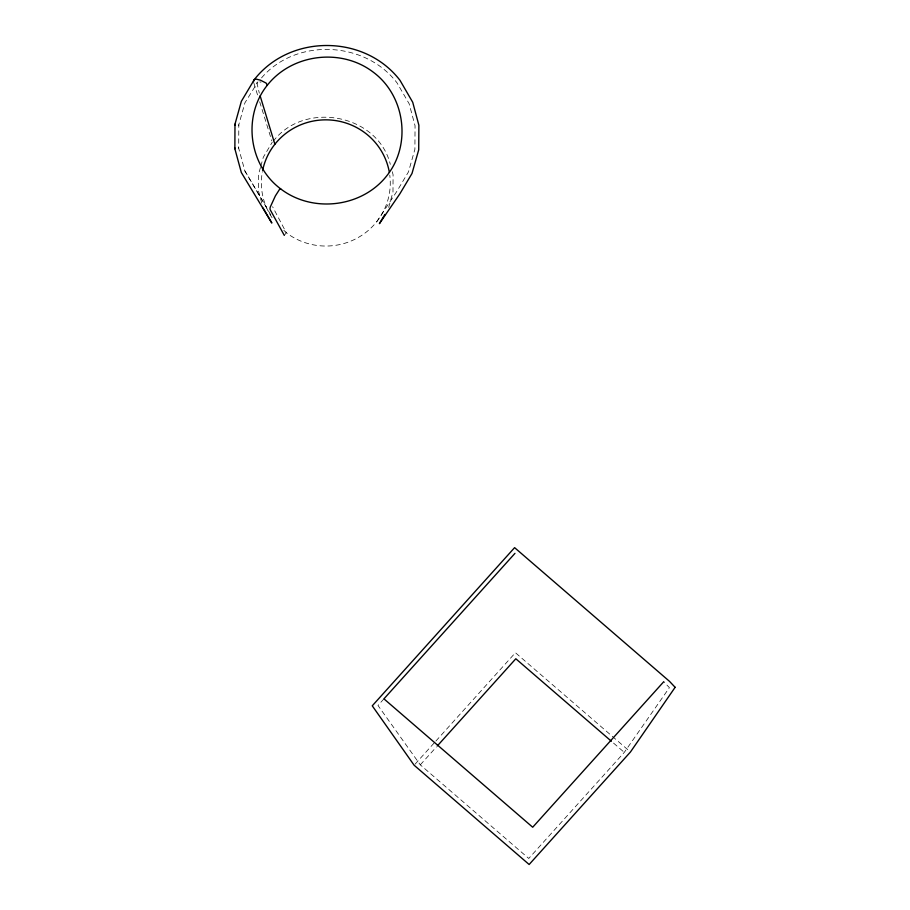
<?xml version="1.0" encoding="UTF-8"?>
<svg xmlns="http://www.w3.org/2000/svg" width="910" height="910" viewBox="0 0 910 910"><rect width="100%" height="100%" fill="white"/><g stroke="black" fill="none" stroke-linecap="round" stroke-linejoin="round"><path stroke-width="0.68" stroke-dasharray="4.55 3.41" d="M270.861 214.976L244.87 170.955L238.693 148.239L238.807 124.738L244.915 102.83L257.917 81.854M260.453 167.474L258.656 173.901L258.565 191.225L262.717 206.695M260.806 166.189L263.32 157.191L272.238 142.244M388.684 207.412L392.983 191.999L393.075 174.674L392.039 170.807M256.836 82.594L259.316 93.15M376.763 221.653L396.817 191.418L408.476 171.888L414.903 149.251L415.051 125.751L409.159 103.774L397.067 82.935C365.103 40.688 295.42 37.526 261.113 78.408M383.94 698.846L377.98 705.466L420.295 764.844L528.755 858.46L624.283 752.377L669.407 687.653L663.72 681.749M284.284 235.36L286.332 232.778A64.451 63.097 1.3 0 0 357.778 237.772A64.451 63.097 1.3 0 0 389.764 175.073M415.062 764.172L434.946 742.082M435.89 741.036L515.424 652.72L629.379 751.068M420.295 764.844L436.368 746.985M273.205 141.3C304.349 100.362 377.877 113.966 390.31 164.357M259.782 81.877L260.977 82.173M613.545 743.106L624.283 752.377M283.806 230.275L286.332 232.778L272.59 206.706M244.87 170.955L266.152 206.752M253.833 82.958L258.019 96.437M259.691 101.818L271.828 140.891M238.807 124.738L238.807 125.534M238.693 147.443L238.693 148.239M272.067 217.706A64.451 63.097 1.3 0 1 262.399 171.637"/><path stroke-width="1.36" d="M263.07 207.981L271.84 223.03L241.332 172.525L234.871 148.796L234.985 124.158L241.366 101.294L254.356 79.545C290.131 33.784 364.751 34.261 400.025 80.376L412.73 102.284L418.873 125.216L418.714 149.854L411.991 173.503L399.831 193.875L379.402 223.655L384.896 214.453M267.324 85.21C242.265 116.218 248.828 165.222 280.746 188.939C312.619 213.315 361.782 207.48 386.704 175.903C411.752 144.883 405.2 95.891 373.282 72.174C341.409 47.786 292.235 53.633 267.324 85.21L266.152 83.106L260.408 80.16L256.131 79.113L254.356 79.545M514.969 553.348L383.94 698.846L532.703 827.236L663.72 681.749M437.312 745.938L515.822 658.76L611.395 741.252M280.746 188.939L279.848 188.905L275.377 195.9L270.27 207.048A65.042 7.917 -52.8 0 0 270.247 209.823L284.284 235.36M260.135 95.846L274.877 144.246M234.985 124.158L234.996 125.102M234.871 147.852L234.871 148.796M262.66 170.295A64.451 63.097 1.3 0 1 326.838 119.858A64.451 63.097 1.3 0 1 389.355 172.377M253.571 81.809A65.042 10.693 38.4 0 1 253.844 80.091M675.129 687.312L630.448 752.001L529.142 864.5L414.118 765.219L372.258 705.819L514.594 547.649L669.544 681.385L675.129 687.312"/></g></svg>
